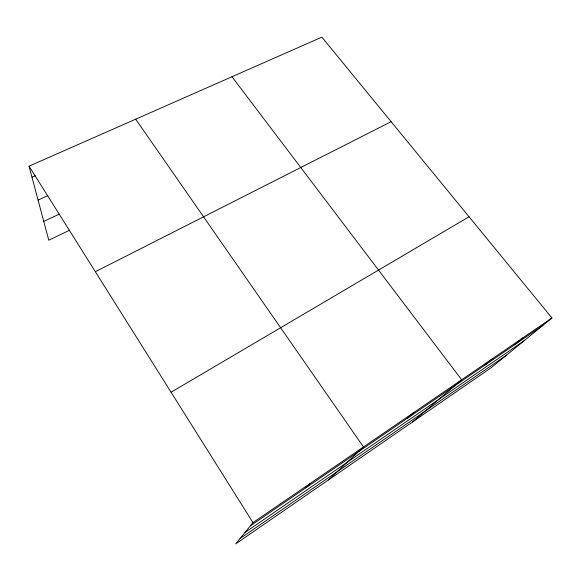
<?xml version="1.0" encoding="UTF-8"?>
<svg xmlns="http://www.w3.org/2000/svg" width="581" height="581" viewBox="0 0 581 581"><rect width="100%" height="100%" fill="white"/><g stroke="black" fill="none" stroke-linecap="round" stroke-linejoin="round"><path stroke-width="0.87" d="M551.95 317.967L252.975 522.61L235.748 543.86L491.221 367.708L551.95 317.967L321.859 37.14L29.05 166.166L48.768 240.229L69.735 230.156M305.875 487.808L309.927 483.632M328.483 479.921L363.503 446.963L135.685 119.178M407.586 418.102L413.992 412.401M412.51 421.98L461.663 379.771L231.972 76.75M484.91 365.122L492.891 358.39M514.432 344.889L522.965 337.808M240.04 538.565L506.676 355.049M244.971 532.486L524.171 340.72M250.346 525.856L542.901 325.382M171.068 392.233L469.049 216.786M95.357 271.712L391.129 121.683M43.757 221.412L59.269 214.113M38.085 200.096L47.896 195.594M31.991 177.227L35.281 175.76M29.05 166.166L252.975 522.61"/></g></svg>
